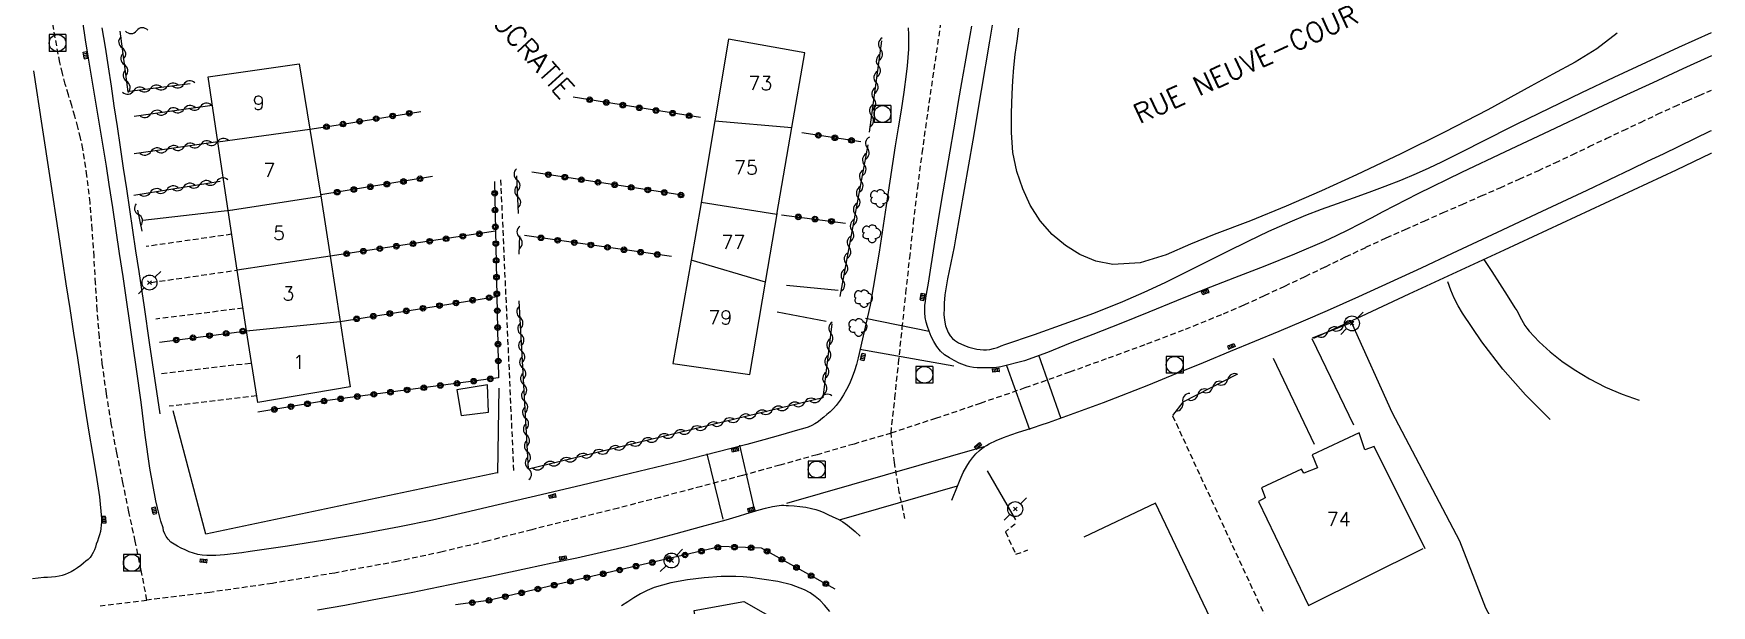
# Model space of a CAD drawing. Header units: millimetres. Extents: x 137000 to 138002, y 152999 to 154002.
# Drawn here: x 137850 to 138000, y 153848.6 to 153899.7 of the extents above; entities that cross this region are included whole.
import ezdxf
from ezdxf.enums import TextEntityAlignment as Align

# ---------------------------------------------------------------- set-up
doc = ezdxf.new("R2010")
doc.units = ezdxf.units.MM
doc.linetypes.add('DASHED', pattern=[0.75, 0.5, -0.25])
doc.layers.get('0').update_dxf_attribs({"linetype": 'CONTINUOUS'})
for name, color, linetype in [('W0001', 6, 'DASHED'), ('W0008', 7, 'CONTINUOUS'), ('W0014', 7, 'CONTINUOUS'), ('W0017', 7, 'CONTINUOUS'), ('W0020', 2, 'CONTINUOUS'), ('W0070', 7, 'DASHED'), ('W0071', 7, 'CONTINUOUS'), ('W0101', 7, 'CONTINUOUS'), ('W0104', 1, 'CONTINUOUS'), ('W0112', 1, 'DASHED'), ('W0211', 2, 'CONTINUOUS'), ('W0300', 7, 'CONTINUOUS'), ('W0310', 3, 'CONTINUOUS'), ('W0323', 7, 'CONTINUOUS'), ('W0330', 7, 'CONTINUOUS'), ('W0401', 7, 'CONTINUOUS'), ('W0420', 7, 'CONTINUOUS'), ('W0473', 7, 'CONTINUOUS'), ('W0989', 7, 'CONTINUOUS'), ('W0991', 7, 'CONTINUOUS'), ('W1102', 7, 'CONTINUOUS')]:
    doc.layers.add(name, color=color, linetype=linetype)
doc.styles.get("Standard").update_dxf_attribs({"font": 'romans.shx', "width": 0.85})

# ---------------------------------------------------------------- blocks, each defined once
blk = doc.blocks.new('T401')
for p, q in [((-0.3, 0.3), (0, 0.3)), ((-0.3, -0.25), (-0.3, 0.3)), ((-0.3, 0.15), (0, 0.15)), ((-0.3, 0), (0, 0)), ((0, 0.3), (0, -0.25)), ((-0.3, -0.15), (0, -0.15)), ((-0.3, -0.25), (-0.3, -0.3)), ((-0.3, -0.3), (0, -0.3)), ((0, -0.3), (0, -0.25))]:
    blk.add_line(p, q)
blk = doc.blocks.new('T420')
for p, q in [((0.75, 0.75), (-0.75, 0.75)), ((-0.75, 0.75), (-0.75, -0.75)), ((0.75, 0.75), (0.75, -0.75)), ((0.75, -0.75), (-0.75, -0.75))]:
    blk.add_line(p, q)
blk.add_ellipse((0, 0), major_axis=(-0.53, 0.53), ratio=1, start_param=3.926991, end_param=10.210176)
blk = doc.blocks.new('T473')
for p, q in [((-0.166667, 0.166667), (0.166667, -0.166667)), ((-0.166667, -0.166667), (0.166667, 0.166667)), ((0.500001, 0.500001), (1.000002, 1.000002)), ((-1.000002, -1.000002), (-0.500001, -0.500001))]:
    blk.add_line(p, q)
blk.add_ellipse((0, 0), major_axis=(0.471405, 0.471405), ratio=1, start_param=5.4977871438, end_param=11.780972451)
blk = doc.blocks.new('T300')
for p, q in [((-0.8, 0.51), (-0.86, 0.34)), ((-0.86, 0.34), (-0.86, 0.17)), ((-0.86, 0.17), (-0.74, 0.06)), ((-0.69, 0.63), (-0.8, 0.51)), ((-0.8, -0.06), (-0.74, 0.06)), ((-0.74, 0.06), (-0.69, 0.11)), ((-0.57, 0.69), (-0.69, 0.63)), ((-0.46, 0.69), (-0.57, 0.69)), ((-0.29, 0.63), (-0.46, 0.69)), ((-0.29, 0.63), (-0.17, 0.74)), ((-0.23, 0.57), (-0.29, 0.63)), ((-0.17, 0.74), (-0.06, 0.8)), ((-0.06, 0.8), (0.06, 0.8)), ((0.06, 0.8), (0.23, 0.74)), ((0.23, 0.74), (0.34, 0.63)), ((0.34, 0.63), (0.4, 0.51)), ((0.46, 0.46), (0.34, 0.46)), ((0.4, 0.51), (0.4, 0.46)), ((0.57, 0.4), (0.46, 0.46)), ((0.57, 0.4), (0.69, 0.29)), ((0.69, 0.29), (0.74, 0.17)), ((0.74, 0.06), (0.69, -0.17)), ((0.74, 0.17), (0.74, 0.06)), ((-0.8, -0.17), (-0.8, -0.06)), ((-0.8, -0.23), (-0.8, -0.17)), ((-0.74, -0.34), (-0.8, -0.23)), ((-0.69, -0.4), (-0.74, -0.34)), ((-0.51, -0.46), (-0.69, -0.4)), ((-0.4, -0.46), (-0.51, -0.46)), ((-0.4, -0.46), (-0.34, -0.46)), ((-0.34, -0.46), (-0.34, -0.4)), ((-0.34, -0.51), (-0.34, -0.46)), ((-0.29, -0.63), (-0.34, -0.51)), ((-0.17, -0.74), (-0.29, -0.63)), ((-0.06, -0.8), (-0.17, -0.74)), ((0.06, -0.8), (-0.06, -0.8)), ((0.17, -0.74), (0.06, -0.8)), ((0.23, -0.69), (0.17, -0.74)), ((0.29, -0.46), (0.23, -0.46)), ((0.29, -0.63), (0.23, -0.69)), ((0.46, -0.4), (0.29, -0.46)), ((0.34, -0.51), (0.29, -0.63)), ((0.34, -0.51), (0.34, -0.46)), ((0.57, -0.34), (0.46, -0.4)), ((0.63, -0.29), (0.57, -0.34)), ((0.69, -0.17), (0.63, -0.29))]:
    blk.add_line(p, q)
blk = doc.blocks.new('t310o')
at = {"color": 0, "linetype": 'Continuous'}
for centre, start, end in [((-0.5, 0.38), 216.8699, 323.1304), ((0.5, -0.37), 36.8699, 143.1303)]:
    blk.add_arc(centre, 0.625, start, end, dxfattribs=at)
blk = doc.blocks.new('t323o')
at = {"color": 0, "linetype": 'Continuous'}
for radius in [0.25, 0.15]:
    blk.add_circle((0, 0), radius, dxfattribs=at)

msp = doc.modelspace()

# ---------------------------------------------------------------- linework, layer by layer
at = {"layer": 'W0001'}
for points in [[(137926.66, 153863.98), (137927, 153867.11), (137927.33, 153870.24), (137927.66, 153873.38), (137927.99, 153876.51), (137928.33, 153879.64), (137928.68, 153882.77), (137929.05, 153885.9), (137929.45, 153889.02), (137929.76, 153891.26), (137930.08, 153893.5), (137930.4, 153895.74), (137930.73, 153897.97), (137931.06, 153900.21), (137931.39, 153902.44), (137931.72, 153904.68), (137932.04, 153906.92)], [(137860.14, 153849.06), (137859.63, 153851.69), (137859.09, 153854.32), (137858.53, 153856.95), (137857.98, 153859.57), (137857.45, 153862.21), (137856.95, 153864.85), (137856.52, 153867.5), (137856.15, 153870.17), (137855.89, 153872.56), (137855.7, 153874.97), (137855.55, 153877.37), (137855.41, 153879.78), (137855.25, 153882.19), (137855.05, 153884.59), (137854.78, 153886.99), (137854.41, 153889.38), (137854.21, 153890.36), (137853.97, 153891.34), (137853.7, 153892.3), (137853.41, 153893.26), (137853.12, 153894.21), (137852.84, 153895.17), (137852.58, 153896.14), (137852.35, 153897.11), (137851.37, 153902.42)], [(137926.66, 153864.01), (137930.67, 153865.32), (137934.67, 153866.67), (137938.66, 153868.05), (137942.64, 153869.46), (137946.09, 153870.7), (137949.54, 153871.97), (137952.98, 153873.27), (137956.38, 153874.66), (137958.22, 153875.45), (137960.05, 153876.28), (137961.87, 153877.13), (137963.68, 153877.99), (137965.49, 153878.86), (137967.3, 153879.73), (137969.11, 153880.59), (137970.93, 153881.43), (137972.63, 153882.19), (137974.32, 153882.94), (137976.02, 153883.69), (137977.72, 153884.43), (137979.42, 153885.18), (137981.11, 153885.92), (137982.81, 153886.68), (137984.5, 153887.44), (137986.03, 153888.15), (137987.56, 153888.87), (137989.08, 153889.59), (137990.6, 153890.32), (137992.12, 153891.04), (137993.65, 153891.76), (137995.18, 153892.48), (137996.71, 153893.18), (137997.81, 153893.68), (137998.91, 153894.16), (138000, 153894.63)], [(137926.66, 153863.98), (137923.35, 153863.01), (137920.04, 153862.05), (137916.72, 153861.12), (137913.39, 153860.2), (137909.7, 153859.21), (137905.99, 153858.24), (137902.28, 153857.29), (137898.57, 153856.36), (137894.56, 153855.35), (137890.55, 153854.33), (137886.53, 153853.37), (137882.49, 153852.51), (137876.93, 153851.48), (137871.35, 153850.55), (137865.75, 153849.75), (137860.14, 153849.06)], [(137927.9, 153856.34), (137927.4, 153858.7), (137926.97, 153861.35), (137926.66, 153864.01)], [(137860.14, 153849.03), (137855.95, 153848.53)]]:
    msp.add_lwpolyline(points, dxfattribs=at)
at = {"layer": 'W0008'}
msp.add_lwpolyline([(137850, 153896.36), (137850.74, 153891.48), (137851.48, 153886.61), (137852.22, 153881.73), (137852.56, 153879.52), (137852.9, 153877.32), (137853.24, 153875.11), (137853.58, 153872.91), (137853.92, 153870.7), (137854.26, 153868.49), (137854.6, 153866.29), (137854.93, 153864.08), (137855.26, 153862.16), (137855.61, 153860.23), (137855.91, 153858.29), (137856.07, 153856.34), (137856.08, 153856.05), (137856.06, 153855.76), (137856.03, 153855.47), (137855.99, 153855.18), (137855.91, 153854.89), (137855.82, 153854.61), (137855.72, 153854.33), (137855.61, 153854.05), (137855.53, 153853.8), (137855.44, 153853.56), (137855.34, 153853.31), (137855.21, 153853.09), (137855.06, 153852.88), (137854.87, 153852.7), (137854.68, 153852.53), (137854.48, 153852.37), (137854.22, 153852.15), (137853.94, 153851.94), (137853.65, 153851.75), (137853.35, 153851.58), (137853.09, 153851.46), (137852.83, 153851.35), (137852.56, 153851.27), (137852.29, 153851.2), (137851.95, 153851.14), (137851.61, 153851.11), (137851.26, 153851.09), (137850.92, 153851.07), (137849.92, 153850.97)], dxfattribs=at)
at = {"layer": 'W0014'}
for points in [[(137936.11, 153902.98), (137935.45, 153899.02), (137934.71, 153894.6), (137933.96, 153890.18), (137933.2, 153885.76), (137932.43, 153881.35), (137932.3, 153880.63), (137932.15, 153879.92), (137932, 153879.21), (137931.85, 153878.5), (137931.7, 153877.78), (137931.58, 153877.06), (137931.48, 153876.34), (137931.42, 153875.61), (137931.4, 153875.11), (137931.39, 153874.6), (137931.43, 153874.09), (137931.53, 153873.58), (137931.64, 153873.27), (137931.78, 153872.98), (137931.95, 153872.69), (137932.15, 153872.44), (137932.32, 153872.29), (137932.51, 153872.16), (137932.7, 153872.06), (137932.9, 153871.96), (137933.24, 153871.81), (137933.6, 153871.68), (137933.97, 153871.57), (137934.34, 153871.49), (137934.62, 153871.45), (137934.91, 153871.43), (137935.2, 153871.43), (137935.48, 153871.46), (137935.83, 153871.54), (137936.17, 153871.65), (137936.5, 153871.78), (137936.83, 153871.9), (137939.48, 153872.81), (137942.14, 153873.74), (137944.78, 153874.7), (137947.39, 153875.75), (137949.29, 153876.58), (137951.16, 153877.45), (137953.02, 153878.37), (137954.87, 153879.3), (137956.72, 153880.23), (137958.57, 153881.15), (137960.44, 153882.03), (137962.34, 153882.87), (137963.73, 153883.45), (137965.14, 153883.99), (137966.56, 153884.51), (137967.99, 153885.02), (137969.41, 153885.53), (137970.83, 153886.05), (137972.23, 153886.6), (137973.63, 153887.18), (137974.78, 153887.7), (137975.91, 153888.24), (137977.04, 153888.79), (137978.16, 153889.36), (137979.27, 153889.93), (137980.39, 153890.51), (137981.51, 153891.07), (137982.64, 153891.63), (137985.52, 153893.03), (137988.4, 153894.42), (137991.29, 153895.8), (137994.19, 153897.15), (137997.09, 153898.48), (138000, 153899.79)], [(137861.58, 153855.52), (137861.39, 153856.11), (137861.23, 153856.71), (137861.08, 153857.31), (137860.94, 153857.92), (137860.41, 153860.85), (137859.99, 153863.81), (137859.61, 153866.76), (137859.2, 153869.71), (137858.9, 153871.77), (137858.6, 153873.84), (137858.3, 153875.9), (137858, 153877.97), (137857.7, 153880.03), (137857.39, 153882.09), (137857.08, 153884.16), (137856.77, 153886.22), (137856.51, 153887.83), (137856.25, 153889.45), (137855.98, 153891.06), (137855.71, 153892.67), (137855.44, 153894.29), (137855.17, 153895.9), (137854.91, 153897.51), (137854.65, 153899.13), (137854.4, 153900.76)], [(138000, 153897.7), (137997.44, 153896.53), (137994.76, 153895.3), (137992.09, 153894.07), (137989.41, 153892.83), (137985.49, 153890.98), (137981.56, 153889.13), (137977.65, 153887.27), (137973.75, 153885.37), (137972.7, 153884.84), (137971.66, 153884.3), (137970.62, 153883.76), (137969.58, 153883.21), (137968.54, 153882.67), (137967.5, 153882.13), (137966.45, 153881.61), (137965.38, 153881.12), (137962.74, 153879.97), (137960.06, 153878.91), (137957.37, 153877.87), (137954.69, 153876.82), (137952.19, 153875.81), (137949.7, 153874.79), (137947.21, 153873.78), (137944.7, 153872.81), (137942.68, 153872.01), (137940.65, 153871.19), (137938.59, 153870.45), (137936.46, 153869.9), (137936.1, 153869.84), (137935.73, 153869.82), (137935.36, 153869.82), (137934.99, 153869.82), (137934.67, 153869.82), (137934.35, 153869.83), (137934.03, 153869.86), (137933.71, 153869.91), (137933.46, 153869.97), (137933.22, 153870.05), (137932.98, 153870.14), (137932.75, 153870.25), (137932.31, 153870.47), (137931.87, 153870.71), (137931.45, 153870.98), (137931.07, 153871.32), (137930.75, 153871.72), (137930.48, 153872.17), (137930.26, 153872.63), (137930.07, 153873.1), (137929.93, 153873.5), (137929.81, 153873.91), (137929.72, 153874.33), (137929.68, 153874.76), (137929.67, 153875.1), (137929.69, 153875.43), (137929.73, 153875.76), (137929.78, 153876.09), (137929.83, 153876.41), (137929.9, 153876.74), (137929.95, 153877.06), (137930.01, 153877.39), (137930.56, 153881.04), (137931.17, 153884.68), (137931.79, 153888.31), (137932.42, 153891.95), (137932.7, 153893.63), (137933, 153895.32), (137933.29, 153897), (137933.59, 153898.69), (137933.88, 153900.37)], [(137861.33, 153865.72), (137860.85, 153868.89), (137860.38, 153872.07), (137859.91, 153875.24), (137859.43, 153878.42), (137859.16, 153880.27), (137858.88, 153882.12), (137858.6, 153883.97), (137858.33, 153885.83), (137858.05, 153887.68), (137857.78, 153889.53), (137857.5, 153891.38), (137857.22, 153893.24), (137856.96, 153894.98), (137856.69, 153896.73), (137856.42, 153898.48), (137856.15, 153900.22)], [(137928.19, 153900.21), (137928.22, 153899.62), (137928.23, 153899.03), (137928.22, 153898.29), (137928.17, 153897.55), (137928.09, 153896.81), (137928.01, 153896.07), (137927.8, 153894.47), (137927.56, 153892.86), (137927.3, 153891.26), (137927.04, 153889.66), (137926.3, 153884.92), (137925.59, 153880.16), (137924.78, 153875.41), (137923.73, 153870.71), (137923.57, 153870.12), (137923.39, 153869.54), (137923.19, 153868.97), (137922.95, 153868.4), (137922.69, 153867.89), (137922.41, 153867.4), (137922.1, 153866.92), (137921.76, 153866.46), (137921.5, 153866.17), (137921.22, 153865.9), (137920.93, 153865.65), (137920.64, 153865.4), (137920.38, 153865.2), (137920.13, 153865), (137919.86, 153864.82), (137919.57, 153864.66), (137919.26, 153864.53), (137918.94, 153864.42), (137918.62, 153864.34), (137918.29, 153864.25), (137916.79, 153863.81), (137915.28, 153863.39), (137913.77, 153862.98), (137912.26, 153862.59), (137907.83, 153861.46), (137903.38, 153860.37), (137898.93, 153859.31), (137894.48, 153858.26), (137891.54, 153857.57), (137888.61, 153856.88), (137885.66, 153856.21), (137882.71, 153855.6), (137879.38, 153854.98), (137876.05, 153854.41), (137872.71, 153853.88), (137869.37, 153853.4), (137868.61, 153853.29), (137867.84, 153853.18), (137867.07, 153853.09), (137866.3, 153853.04), (137865.9, 153853.04), (137865.5, 153853.04), (137865.09, 153853.08), (137864.69, 153853.14), (137864.3, 153853.25), (137863.92, 153853.38), (137863.55, 153853.54), (137863.19, 153853.71), (137862.88, 153853.87), (137862.58, 153854.05), (137862.28, 153854.25), (137862.03, 153854.5), (137861.86, 153854.73), (137861.73, 153854.98), (137861.63, 153855.24), (137861.58, 153855.52)], [(137932.08, 153857.98), (137932.08, 153857.98), (137932.59, 153859.23), (137932.59, 153859.23), (137932.59, 153859.23), (137932.83, 153859.85), (137933.1, 153860.45), (137933.42, 153861.02), (137933.67, 153861.41), (137933.95, 153861.77), (137934.25, 153862.12), (137934.57, 153862.44), (137934.77, 153862.61), (137934.98, 153862.76), (137935.2, 153862.89), (137935.42, 153863.02), (137936.06, 153863.32), (137936.72, 153863.59), (137937.38, 153863.84), (137938.05, 153864.06), (137938.73, 153864.28), (137939.4, 153864.49), (137940.07, 153864.71), (137940.73, 153864.94), (137942.37, 153865.53), (137944.01, 153866.13), (137945.64, 153866.72), (137947.27, 153867.34), (137949.71, 153868.31), (137952.15, 153869.3), (137954.58, 153870.3), (137957.02, 153871.31), (137959.19, 153872.21), (137961.36, 153873.11), (137963.53, 153874.01), (137965.69, 153874.95), (137968.49, 153876.2), (137971.29, 153877.48), (137974.07, 153878.77), (137976.86, 153880.07), (137980.87, 153881.94), (137984.88, 153883.82), (137988.88, 153885.71), (137992.88, 153887.6), (137994.29, 153888.28), (137995.7, 153888.96), (137997.11, 153889.64), (137998.52, 153890.32), (137999.93, 153891), (138000, 153891.03)], [(138000, 153888.99), (137999.96, 153888.97), (137998.41, 153888.23), (137996.86, 153887.49), (137993.01, 153885.69), (137989.17, 153883.91), (137985.32, 153882.13), (137981.47, 153880.35), (137977.21, 153878.37), (137972.95, 153876.39), (137968.69, 153874.41), (137964.43, 153872.43)], [(137875.4, 153848.18), (137877.84, 153848.62), (137880.27, 153849.07), (137883.75, 153849.74), (137887.23, 153850.45), (137890.7, 153851.18), (137894.17, 153851.91), (137896.37, 153852.38), (137898.58, 153852.85), (137900.78, 153853.33), (137902.97, 153853.85), (137905.22, 153854.42), (137907.46, 153855.02), (137909.7, 153855.63), (137911.93, 153856.24), (137912.52, 153856.41), (137913.1, 153856.59), (137913.69, 153856.77), (137914.27, 153856.95), (137914.86, 153857.13), (137915.45, 153857.29), (137916.05, 153857.42), (137916.66, 153857.51), (137916.86, 153857.53), (137917.07, 153857.53), (137917.27, 153857.52), (137917.48, 153857.5), (137918, 153857.47), (137918.52, 153857.42), (137919.04, 153857.36), (137919.55, 153857.26), (137919.93, 153857.15), (137920.3, 153857.03), (137920.66, 153856.88), (137921.02, 153856.72), (137921.47, 153856.51), (137921.92, 153856.29), (137922.36, 153856.05), (137922.77, 153855.76), (137923.46, 153855.19), (137923.46, 153855.19), (137923.9, 153854.78), (137923.9, 153854.78)]]:
    msp.add_lwpolyline(points, dxfattribs=at)
at = {"layer": 'W0017'}
for points in [[(137917.32, 153877.21), (137921.94, 153876.76)], [(137920.87, 153873.96), (137916.48, 153874.79)], [(137968.03, 153864.69), (137964.32, 153872.4)], [(137964.52, 153862.98), (137960.84, 153870.64)], [(137937.82, 153856.23), (137935.28, 153860.62)]]:
    msp.add_lwpolyline(points, dxfattribs=at)
at = {"layer": 'W0020'}
for points in [[(137930.08, 153873.07), (137924.39, 153874.23)], [(137923.87, 153871.48), (137932.26, 153870.01)], [(137941.83, 153865.34), (137939.86, 153870.96)], [(137936.98, 153870.04), (137939.04, 153864.32)], [(137914.45, 153857.2), (137913.15, 153862.9)], [(137910.18, 153862.14), (137911.62, 153856.29)], [(137934.94, 153862.75), (137917.31, 153857.69)], [(137922.06, 153856.22), (137932.6, 153859.26)]]:
    msp.add_lwpolyline(points, dxfattribs=at)
at = {"layer": 'W0070'}
msp.add_lwpolyline([(137891.75, 153886.62), (137892.91, 153860.63)], dxfattribs=at)
at = {"layer": 'W0071'}
for points in [[(137979.65, 153879.5), (137980.36, 153878.43), (137981.06, 153877.36), (137981.75, 153876.28), (137982.43, 153875.19), (137982.59, 153874.93), (137982.74, 153874.67), (137982.88, 153874.4), (137983.02, 153874.13), (137983.17, 153873.87), (137983.33, 153873.6), (137983.51, 153873.35), (137983.7, 153873.11), (137984.6, 153872.14), (137985.58, 153871.24), (137986.62, 153870.42), (137987.72, 153869.67), (137989.1, 153868.84), (137990.54, 153868.1), (137992.02, 153867.47), (137993.55, 153866.93)], [(137985.57, 153865.21), (137983.39, 153867.4), (137981.35, 153869.71), (137979.47, 153872.15), (137977.74, 153874.71), (137977.35, 153875.37), (137977, 153876.06), (137976.7, 153876.77), (137976.44, 153877.5)]]:
    msp.add_lwpolyline(points, dxfattribs=at)
at = {"layer": 'W0101'}
for points in [[(137917.79, 153891.31), (137918.94, 153897.97), (137912.13, 153899.21), (137910.91, 153891.91)], [(137866.47, 153890.02), (137865.6, 153895.83), (137873.75, 153896.99), (137874.71, 153891.14)], [(137910.91, 153891.91), (137909.69, 153884.6)], [(137916.45, 153883.53), (137917.79, 153891.31)], [(137867.39, 153883.87), (137866.47, 153890.02)], [(137874.71, 153891.14), (137875.68, 153885.17), (137875.69, 153885.19)], [(137868.21, 153878.55), (137867.39, 153883.87)], [(137875.69, 153885.19), (137876.51, 153879.8)], [(137909.69, 153884.6), (137909.69, 153884.57), (137908.78, 153879.43)], [(137915.44, 153877.48), (137916.48, 153883.58), (137916.45, 153883.53)], [(137876.51, 153879.8), (137877.4, 153873.96)], [(137908.78, 153879.43), (137907.15, 153870.22), (137914.03, 153869.23)], [(137869.05, 153873.14), (137868.21, 153878.55)], [(137914.03, 153869.23), (137915.44, 153877.48)], [(137877.4, 153873.96), (137878.3, 153868.11)], [(137878.3, 153868.11), (137870.05, 153866.71), (137869.05, 153873.14)], [(137974.42, 153853.64), (137969.85, 153862.78), (137969.01, 153862.49), (137968.5, 153864.01), (137964.3, 153862.05), (137964.77, 153860.89), (137963.55, 153860.4), (137963.36, 153860.77), (137959.79, 153859.09), (137960.11, 153858.22), (137960.1, 153858.2), (137959.5, 153857.87), (137963.99, 153848.59), (137974.23, 153853.67)], [(137950.29, 153857.73), (137943.89, 153854.68)], [(137954.07, 153833.59), (137960.37, 153836.59), (137950.29, 153857.73)]]:
    msp.add_lwpolyline(points, dxfattribs=at)
at = {"layer": 'W0104'}
msp.add_lwpolyline([(137890.57, 153868.31), (137887.83, 153867.84), (137888.24, 153865.57), (137890.68, 153865.85)], close=True, dxfattribs=at)
msp.add_lwpolyline([(137909.64, 153844.26), (137909.05, 153848.14), (137913.49, 153848.92), (137918.89, 153845.87), (137919.92, 153843.52), (137919.92, 153843.52)], dxfattribs=at)
at = {"layer": 'W0112'}
for points in [[(137867.72, 153881.76), (137860.06, 153880.66)], [(137860.53, 153877.45), (137868.21, 153878.55)], [(137868.74, 153875.15), (137860.94, 153874.17)], [(137861.44, 153869.32), (137869.5, 153870.26)], [(137869.95, 153867.33), (137862.13, 153866.39)], [(137951.82, 153865.54), (137960.58, 153846.57)], [(137937.76, 153855.85), (137936.88, 153855.16), (137937.81, 153853.15), (137938.89, 153853.54)]]:
    msp.add_lwpolyline(points, dxfattribs=at)
at = {"layer": 'W0211'}
for points in [[(137991.56, 153899.72), (137989.76, 153898.33), (137987.82, 153897.14), (137985.82, 153896.06), (137983.85, 153894.98), (137980.01, 153892.89), (137976.14, 153890.88), (137972.23, 153888.94), (137968.28, 153887.07), (137965.14, 153885.64), (137961.98, 153884.26), (137958.79, 153882.96), (137955.56, 153881.74), (137953.44, 153880.87), (137951.25, 153879.91), (137948.92, 153879.19), (137946.49, 153879.04), (137944.96, 153879.34), (137943.53, 153879.94), (137942.24, 153880.76), (137941.07, 153881.74), (137939.98, 153882.97), (137939.11, 153884.35), (137938.43, 153885.83), (137937.9, 153887.36), (137937.54, 153889.08), (137937.42, 153890.84), (137937.44, 153892.58), (137937.5, 153894.3), (137937.55, 153895.48), (137937.64, 153896.66), (137937.77, 153897.83), (137937.92, 153899.01), (137938.08, 153900.17)], [(137921.19, 153848.04), (137920.71, 153848.61), (137920.31, 153849.01), (137919.89, 153849.38), (137919.42, 153849.71), (137918.92, 153849.99), (137917.76, 153850.43), (137916.54, 153850.72), (137915.32, 153850.91), (137914.1, 153851.07), (137913.45, 153851.14), (137912.79, 153851.18), (137912.13, 153851.18), (137911.47, 153851.16), (137909.96, 153851.04), (137908.45, 153850.86), (137906.96, 153850.59), (137905.49, 153850.17), (137904.86, 153849.92), (137904.26, 153849.62), (137903.68, 153849.27), (137903.12, 153848.91), (137902.55, 153848.55)]]:
    msp.add_lwpolyline(points, dxfattribs=at)
at = {"layer": 'W0300'}
for points in [[(137891.6, 153867.99), (137891.49, 153860.4)], [(137865.39, 153854.94), (137862.49, 153865.99)], [(137891.46, 153860.43), (137865.39, 153854.94)]]:
    msp.add_lwpolyline(points, dxfattribs=at)
at = {"layer": 'W0310'}
for points in [[(137857.73, 153899.9), (137858.43, 153894.49), (137858.58, 153894.54), (137863.99, 153895.22)], [(137925.82, 153899.04), (137924.7, 153890.88)], [(137859, 153892.3), (137865.98, 153893.31)], [(137866.47, 153890.02), (137859.01, 153888.94)], [(137924.59, 153889.74), (137922.08, 153876.18)], [(137893.35, 153883.62), (137893.22, 153886.99)], [(137858.97, 153885.26), (137866.67, 153886.5)], [(137859.29, 153883.91), (137859.69, 153882.04)], [(137893.42, 153879.98), (137893.46, 153881.62)], [(137921.37, 153873.75), (137920.57, 153867.13), (137894.25, 153860.75), (137893.4, 153875.81)], [(137967.95, 153873.91), (137964.3, 153872.47)], [(137957.58, 153869.21), (137952.75, 153866.76), (137951.82, 153865.57)]]:
    msp.add_lwpolyline(points, dxfattribs=at)
at = {"layer": 'W0323'}
for points in [[(137909.62, 153892.18), (137898.24, 153894.02)], [(137874.71, 153891.14), (137877.44, 153891.58), (137884.63, 153892.74)], [(137923.95, 153890.03), (137918.67, 153890.82)], [(137885.68, 153886.91), (137875.67, 153885.28)], [(137907.98, 153885.24), (137894.54, 153887.32)], [(137891.21, 153886.48), (137891.58, 153868.93)], [(137916.88, 153883.5), (137922.6, 153882.76)], [(137891.3, 153882.02), (137876.51, 153879.8)], [(137907.03, 153879.77), (137893.88, 153881.65)], [(137877.4, 153873.96), (137891.43, 153876.2)], [(137861.27, 153872.12), (137869.3, 153873.17)], [(137891.58, 153868.93), (137882.8, 153867.76), (137876.29, 153866.9), (137870.05, 153865.85)], [(137921.67, 153850.05), (137915.09, 153853.7), (137911.48, 153853.84), (137902.17, 153851.7), (137890.66, 153849.02), (137887.73, 153848.63)]]:
    msp.add_lwpolyline(points, dxfattribs=at)
at = {"layer": 'W0330'}
for points in [[(137859.76, 153883.03), (137867.82, 153883.93)], [(137967.87, 153873.73), (137971.43, 153865.85), (137977.49, 153854.36), (137979.81, 153848.38), (137985.89, 153837.07), (137986.73, 153834.65)]]:
    msp.add_lwpolyline(points, dxfattribs=at)
at = {"layer": 'W1102'}
for points in [[(137910.91, 153891.91), (137917.79, 153891.31)], [(137866.47, 153890.02), (137874.71, 153891.14)], [(137867.39, 153883.87), (137875.68, 153885.17)], [(137916.45, 153883.53), (137909.69, 153884.6)], [(137876.51, 153879.8), (137868.21, 153878.55)], [(137915.44, 153877.48), (137908.78, 153879.43)], [(137869.05, 153873.14), (137877.4, 153873.96)]]:
    msp.add_lwpolyline(points, dxfattribs=at)

# ---------------------------------------------------------------- block references
at = {"layer": 'W0300'}
for p in [(137925.68, 153884.95), (137924.97, 153881.8), (137924.24, 153876), (137923.76, 153873.43)]:
    msp.add_blockref('T300', p, dxfattribs=at)
at = {"layer": 'W0310'}
for p, rotation in [((137857.92, 153898.42), 277.410138875152), ((137859.22, 153899.95), 1.747944932916657), ((137925.72, 153898.31), 262.1815999734702), ((137858.11, 153896.93), 277.410138875152), ((137925.52, 153896.82), 262.1815999734702), ((137858.31, 153895.44), 277.410138875152), ((137925.31, 153895.34), 262.1815999734702), ((137858.96, 153894.59), 7.153690955820881), ((137860.45, 153894.78), 7.153690955820881), ((137861.94, 153894.96), 7.153690955820881), ((137863.42, 153895.15), 7.153690955820881), ((137925.11, 153893.85), 262.1815999734702), ((137860.48, 153892.51), 8.265661751133575), ((137861.97, 153892.73), 8.265661751133575), ((137863.45, 153892.94), 8.265661751133575), ((137864.93, 153893.16), 8.265661751133575), ((137924.91, 153892.37), 262.1815999734702), ((137863.47, 153889.58), 188.1892644071836), ((137864.95, 153889.8), 188.1892644071836), ((137866.44, 153890.01), 188.1892644071836), ((137924.54, 153889.46), 259.5197216681777), ((137860.5, 153889.16), 188.1892644071836), ((137861.98, 153889.37), 188.1892644071836), ((137924.26, 153887.98), 259.5197216681777), ((137866.38, 153886.46), 9.222991848545758), ((137893.23, 153886.62), 92.25488981890756), ((137923.99, 153886.51), 259.5197216681777), ((137860.45, 153885.5), 9.222991848545758), ((137861.94, 153885.74), 9.222991848545758), ((137863.42, 153885.98), 9.222991848545758), ((137864.9, 153886.22), 9.222991848545758), ((137893.29, 153885.12), 92.25488981890756), ((137923.72, 153885.03), 259.5197216681777), ((137859.38, 153883.51), 281.9565842434102), ((137923.45, 153883.56), 259.5197216681777), ((137893.46, 153881.48), 88.35943591721876), ((137923.17, 153882.08), 259.5197216681777), ((137922.9, 153880.61), 259.5197216681777), ((137922.63, 153879.13), 259.5197216681777), ((137922.35, 153877.66), 259.5197216681777), ((137893.48, 153874.31), 93.2181678723015), ((137893.57, 153872.81), 93.2181678723015), ((137921.27, 153872.91), 263.1050474485747), ((137965.7, 153873.02), 201.5327484432007), ((137967.09, 153873.57), 201.5327484432007), ((137893.65, 153871.32), 93.2181678723015), ((137921.09, 153871.42), 263.1050474485747), ((137893.74, 153869.82), 93.2181678723015), ((137920.91, 153869.93), 263.1050474485747), ((137893.82, 153868.32), 93.2181678723015), ((137920.73, 153868.44), 263.1050474485747), ((137956.76, 153868.79), 206.8441482917294), ((137893.91, 153866.82), 93.2181678723015), ((137920.4, 153867.09), 193.6253129383197), ((137952.74, 153866.75), 231.9088068867237), ((137954.08, 153867.43), 206.8441482917294), ((137955.42, 153868.11), 206.8441482917294), ((137893.99, 153865.33), 93.2181678723015), ((137914.57, 153865.67), 193.6253129383197), ((137916.03, 153866.03), 193.6253129383197), ((137917.49, 153866.38), 193.6253129383197), ((137918.94, 153866.73), 193.6253129383197), ((137894.07, 153863.83), 93.2181678723015), ((137907.28, 153863.91), 193.6253129383197), ((137908.74, 153864.26), 193.6253129383197), ((137910.2, 153864.61), 193.6253129383197), ((137911.66, 153864.97), 193.6253129383197), ((137913.11, 153865.32), 193.6253129383197), ((137894.16, 153862.33), 93.2181678723015), ((137901.45, 153862.49), 193.6253129383197), ((137902.91, 153862.85), 193.6253129383197), ((137904.37, 153863.2), 193.6253129383197), ((137905.82, 153863.55), 193.6253129383197), ((137894.24, 153860.83), 93.2181678723015), ((137895.62, 153861.08), 193.6253129383197), ((137897.08, 153861.43), 193.6253129383197), ((137898.54, 153861.79), 193.6253129383197), ((137899.99, 153862.14), 193.6253129383197)]:
    msp.add_blockref('t310o', p, dxfattribs=dict(at, rotation=rotation))
at = {"layer": 'W0323'}
for p, rotation in [((137883.59, 153892.57), 9.167806542395734), ((137899.72, 153893.78), 170.8427242553149), ((137901.2, 153893.54), 170.8427242553149), ((137902.68, 153893.3), 170.8427242553149), ((137904.16, 153893.06), 170.8427242553149), ((137905.65, 153892.82), 170.8427242553149), ((137907.13, 153892.58), 170.8427242553149), ((137876.19, 153891.37), 9.136009004351068), ((137877.67, 153891.61), 9.167806542395734), ((137879.15, 153891.85), 9.167806542395734), ((137880.63, 153892.09), 9.167806542395734), ((137882.11, 153892.33), 9.167806542395734), ((137908.61, 153892.35), 170.8427242553149), ((137920.16, 153890.6), 171.5143863934326), ((137921.64, 153890.38), 171.5143863934326), ((137923.12, 153890.15), 171.5143863934326), ((137884.55, 153886.72), 189.2195855677112), ((137896.02, 153887.09), 171.2160038021343), ((137897.5, 153886.86), 171.2160038021343), ((137898.98, 153886.63), 171.2160038021343), ((137877.15, 153885.52), 189.2195855677112), ((137878.63, 153885.76), 189.2195855677112), ((137880.11, 153886), 189.2195855677112), ((137881.59, 153886.24), 189.2195855677112), ((137883.07, 153886.48), 189.2195855677112), ((137891.23, 153885.42), 271.2290974762589), ((137900.46, 153886.4), 171.2160038021343), ((137901.95, 153886.18), 171.2160038021343), ((137903.43, 153885.95), 171.2160038021343), ((137904.91, 153885.72), 171.2160038021343), ((137906.39, 153885.49), 171.2160038021343), ((137907.88, 153885.26), 171.2160038021343), ((137891.26, 153883.92), 271.2290974762589), ((137891.29, 153882.42), 271.2290974762589), ((137918.37, 153883.31), 352.5951575245816), ((137919.86, 153883.11), 352.5951575245816), ((137921.34, 153882.92), 352.5951575245816), ((137882.44, 153880.69), 188.5233789847189), ((137883.93, 153880.91), 188.5233789847189), ((137885.41, 153881.13), 188.5233789847189), ((137886.89, 153881.36), 188.5233789847189), ((137888.38, 153881.58), 188.5233789847189), ((137889.86, 153881.8), 188.5233789847189), ((137891.33, 153880.92), 271.2290974762589), ((137895.37, 153881.44), 171.840613437213), ((137896.85, 153881.22), 171.840613437213), ((137898.34, 153881.01), 171.840613437213), ((137899.82, 153880.8), 171.840613437213), ((137901.31, 153880.59), 171.840613437213), ((137877.99, 153880.02), 188.5233789847189), ((137879.48, 153880.24), 188.5233789847189), ((137880.96, 153880.47), 188.5233789847189), ((137891.36, 153879.42), 271.2290974762589), ((137902.79, 153880.37), 171.840613437213), ((137904.28, 153880.16), 171.840613437213), ((137905.76, 153879.95), 171.840613437213), ((137891.39, 153877.92), 271.2290974762589), ((137890.73, 153876.09), 9.094260164863723), ((137891.42, 153876.43), 271.2290974762589), ((137881.85, 153874.67), 9.094260164863723), ((137883.33, 153874.91), 9.094260164863723), ((137884.81, 153875.14), 9.094260164863723), ((137886.29, 153875.38), 9.094260164863723), ((137887.77, 153875.62), 9.094260164863723), ((137889.25, 153875.86), 9.094260164863723), ((137891.46, 153874.93), 271.2290974762589), ((137868.71, 153873.1), 7.505824369881699), ((137878.88, 153874.2), 9.094260164863723), ((137880.37, 153874.43), 9.094260164863723), ((137891.49, 153873.43), 271.2290974762589), ((137862.76, 153872.31), 7.505824369881699), ((137864.25, 153872.51), 7.505824369881699), ((137865.73, 153872.7), 7.505824369881699), ((137867.22, 153872.9), 7.505824369881699), ((137891.52, 153871.93), 271.2290974762589), ((137891.55, 153870.43), 271.2290974762589), ((137889.35, 153868.63), 187.5557553199054), ((137890.83, 153868.83), 187.5557553199054), ((137877.45, 153867.05), 187.5445284392545), ((137878.94, 153867.25), 187.5445284392545), ((137880.42, 153867.45), 187.5445284392545), ((137881.91, 153867.64), 187.5445284392545), ((137883.4, 153867.84), 187.5557553199054), ((137884.89, 153868.04), 187.5557553199054), ((137886.37, 153868.24), 187.5557553199054), ((137887.86, 153868.43), 187.5557553199054), ((137871.53, 153866.1), 189.5382796566099), ((137873.01, 153866.35), 189.5382796566099), ((137874.49, 153866.6), 189.5382796566099), ((137875.97, 153866.85), 189.5382796566099), ((137911.17, 153853.77), 192.9514791552187), ((137912.66, 153853.79), 177.8065627135238), ((137914.16, 153853.74), 177.8065627135238), ((137903.86, 153852.09), 192.9514791552187), ((137905.32, 153852.42), 192.9514791552187), ((137906.78, 153852.76), 192.9514791552187), ((137908.24, 153853.09), 192.9514791552187), ((137909.71, 153853.43), 192.9514791552187), ((137915.58, 153853.42), 151.0012482620602), ((137916.9, 153852.7), 151.0012482620602), ((137918.21, 153851.97), 151.0012482620602), ((137898.01, 153850.73), 193.0883785921778), ((137899.47, 153851.07), 193.0883785921778), ((137900.93, 153851.41), 193.0883785921778), ((137902.4, 153851.75), 192.9514791552187), ((137919.52, 153851.24), 151.0012482620602), ((137920.83, 153850.52), 151.0012482620602), ((137890.71, 153849.03), 193.0883785921778), ((137892.17, 153849.37), 193.0883785921778), ((137893.63, 153849.71), 193.0883785921778), ((137895.09, 153850.05), 193.0883785921778), ((137896.55, 153850.39), 193.0883785921778), ((137889.22, 153848.83), 187.6549600968197)]:
    msp.add_blockref('t323o', p, dxfattribs=dict(at, rotation=rotation))
at = {"layer": 'W0401'}
for p, rotation in [((137854.77, 153897.79), 9.123292222526802), ((137929.6, 153876.13), 350.2866462548996), ((137929.62, 153876.14), 350.1770396479675), ((137954.7, 153876.73), 111.8806196059172), ((137957.14, 153871.6), 292.4383642021185), ((137924, 153870.82), 165.7496658916475), ((137936.04, 153869.76), 94.85678291101067), ((137934.52, 153862.72), 310.0265077111569), ((137912.7, 153862.64), 104.6093914608184), ((137896.37, 153858.49), 103.2493641932855), ((137860.93, 153857.09), 13.63050673506154), ((137914.19, 153857.02), 287.4048699536559), ((137856.15, 153856.23), 180.9161965663092), ((137865.23, 153852.71), 85.02333224218663), ((137897.35, 153852.67), 282.0104206981257)]:
    msp.add_blockref('T401', p, dxfattribs=dict(at, rotation=rotation))
at = {"layer": 'W0420'}
for p in [(137852.15, 153898.85), (137925.89, 153892.51), (137952.01, 153870.09), (137929.64, 153869.2), (137920.01, 153860.74), (137858.79, 153852.39)]:
    msp.add_blockref('T420', p, dxfattribs=at)
at = {"layer": 'W0473'}
for p in [(137860.37, 153877.44), (137967.86, 153873.79), (137937.76, 153857.19), (137907.03, 153852.6)]:
    msp.add_blockref('T473', p, dxfattribs=at)

# ---------------------------------------------------------------- texts
at = {"layer": 'W0989'}
for s, rotation, p in [('RUE DE LA DÉMOCRATIE   ', 311.8293, (137878.45, 153914.62)), ('RUE NEUVE-COUR   ', 24.9624, (137948.86, 153891.58))]:
    msp.add_text(s, height=1.75, rotation=rotation, dxfattribs=at).set_placement(p)
at = {"layer": 'W0991'}
for s, p in [('73', (137914.97, 153895.26)), ('9', (137870.13, 153893.51)), ('75', (137913.69, 153887.72)), ('7', (137871.07, 153887.5)), ('5', (137871.95, 153881.87)), ('77', (137912.56, 153881.04)), ('3', (137872.78, 153876.47)), ('79', (137911.39, 153874.33)), ('1', (137873.72, 153870.34)), ('74', (137966.67, 153856.3))]:
    msp.add_text(s, height=1.25, dxfattribs=at).set_placement(p, align=Align.MIDDLE_CENTER)

doc.saveas('drawing.dxf')
